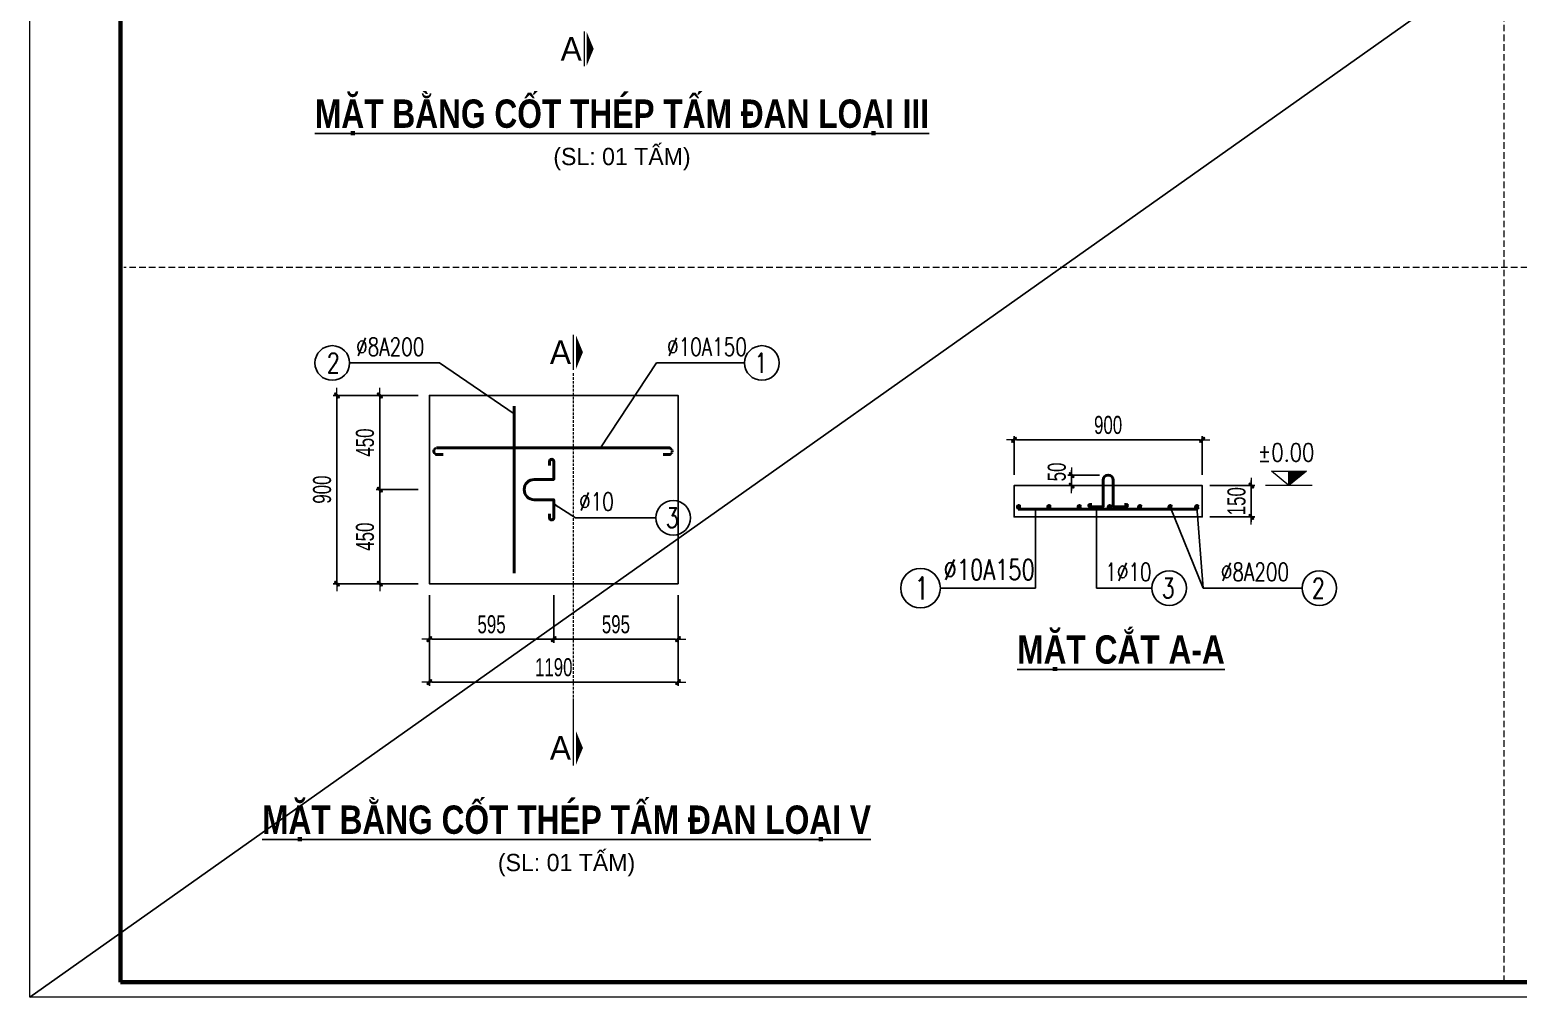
# Model space of a CAD drawing. Header units: millimetres. Extents: x -178395 to 493851, y -561170 to -280028.
# Drawn here: x 17325 to 45809, y -493607 to -475103 of the extents above; entities that cross this region are included whole.
import ezdxf
from ezdxf.enums import TextEntityAlignment as Align

# ---------------------------------------------------------------- set-up
doc = ezdxf.new("R2010")
doc.units = ezdxf.units.MM
doc.header["$MEASUREMENT"] = 0
doc.header["$PDMODE"] = 32
doc.linetypes.add('HIDDEN', pattern=[0.375, 0.25, -0.125])
doc.layers.get('Defpoints').update_dxf_attribs({"color": 1})
for name, color, linetype, lineweight in [('Dim', 252, 'Continuous', 13), ('Khungten_LCDI', 7, 'Continuous', 5), ('LC Dim', 8, 'Continuous', 18), ('LC Khac', 4, 'Continuous', 9), ('LC MANH DUT', 35, 'HIDDEN', 5), ('LC Net dam2', 6, 'Continuous', 40), ('LC Net dam3', 1, 'Continuous', 60), ('LC Net thay', 63, 'Continuous', 25), ('LC Text1', 3, 'Continuous', 20), ('LC Text2', 7, 'Continuous', 25)]:
    doc.layers.add(name, color=color, linetype=linetype, lineweight=lineweight)
doc.layers.add('KCS_Plotter', color=11, linetype='Continuous', plot=False)
doc.styles.add('HOATBIF', font='hoatbif.shx', dxfattribs={"width": 0.7})
doc.styles.add('Khungten', font='VHAVAN.TTF', dxfattribs={"width": 0.9, "height": 5000})
doc.styles.add('LC 1', font='VHAVANB.TTF')
doc.styles.add('LC 3', font='vnsimli.shx', dxfattribs={"width": 0.75})
doc.styles.add('LC3', font='VHARIALB.TTF', dxfattribs={"width": 0.8})
doc.styles.add('T1', font='Vnsimli.shx', dxfattribs={"width": 0.8})
doc.styles.add('Title', font='VHBLACK.TTF', dxfattribs={"width": 0.8})
doc.dimstyles.new('1-170', dxfattribs={"dimscale": 138, "dimtxt": 2.5, "dimasz": 0.35, "dimexe": 0.5, "dimexo": 0, "dimgap": 0.8, "dimtad": 1, "dimdec": 0, "dimzin": 0, "dimdsep": 46, "dimtxsty": 'HOATBIF', "dimblk1": 'DOT', "dimblk2": 'DOT', "dimsah": 1, "dimcen": -1, "dimdle": 1, "dimclrd": 256, "dimclre": 256, "dimclrt": 4, "dimadec": 3, "dimazin": 2, "dimtfac": 0.333333, "dimtdec": 0, "dimtix": 1, "dimtmove": 2, "dimatfit": 3, "dimldrblk": 'DOT', "dimfxl": 1, "dimtvp": 0.833333, "dimtolj": 1, "dimtzin": 0, "dimarcsym": 0})

# ---------------------------------------------------------------- blocks, each defined once
blk = doc.blocks.new('DOT')
at = {"layer": 'LC Dim'}
blk.add_line((-3, 0), (3, 0), dxfattribs=at)
at = {"layer": 'LC Dim', "color": 4}
blk.add_line((-1, -1), (1, 1), dxfattribs=at)
blk.add_lwpolyline([(0.5, 1), (-1, -0.5), (-0.5, -1), (1, 0.5)], close=True, dxfattribs=at)
blk = doc.blocks.new('*D441')
at = {"layer": 'Defpoints', "color": 0, "transparency": 16777216}
for p in [(24972, -485919), (29732, -485919), (24972, -487580)]:
    blk.add_point(p, dxfattribs=at)
at = {"layer": 'LC Dim', "lineweight": -2, "transparency": 16777216}
for p, q in [((24972, -485919), (24972, -487649)), ((29732, -485919), (29732, -487649)), ((29684, -487580), (25021, -487580))]:
    blk.add_line(p, q, dxfattribs=at)
at = {"layer": 'LC Dim', "lineweight": -2, "transparency": 16777216, "xscale": 48.3, "yscale": 48.3, "zscale": 48.3, "rotation": 180}
blk.add_blockref('DOT', (24972, -487580), dxfattribs=at)
at = {"layer": 'LC Dim', "lineweight": -2, "transparency": 16777216, "xscale": 48.3, "yscale": 48.3, "zscale": 48.3}
blk.add_blockref('DOT', (29732, -487580), dxfattribs=at)
at = {"layer": 'LC Dim', "color": 4, "transparency": 16777216, "insert": (27352, -487297), "char_height": 345, "attachment_point": 5, "style": 'HOATBIF'}
blk.add_mtext('\\A1;1190', dxfattribs=at)
blk = doc.blocks.new('_Dot')
at = {"color": 0, "linetype": 'ByBlock', "lineweight": -2}
blk.add_line((-0.5, 0), (-1, 0), dxfattribs=at)
at = {"color": 0, "linetype": 'ByBlock', "const_width": 0.5}
blk.add_lwpolyline([(-0.25, 0, 1), (0.25, 0, 1)], format="xyb", close=True, dxfattribs=at)
blk = doc.blocks.new('*D442')
at = {"layer": 'Defpoints', "color": 0, "transparency": 16777216}
for p in [(24761, -482098), (24024, -483898), (24761, -483898)]:
    blk.add_point(p, dxfattribs=at)
at = {"layer": 'LC Dim', "lineweight": -2, "transparency": 16777216}
for p, q in [((24761, -482098), (23955, -482098)), ((24024, -482146), (24024, -483849)), ((24761, -483898), (23955, -483898))]:
    blk.add_line(p, q, dxfattribs=at)
at = {"layer": 'LC Dim', "lineweight": -2, "transparency": 16777216, "xscale": 48.3, "yscale": 48.3, "zscale": 48.3}
for p, rotation in [((24024, -482098), 90), ((24024, -483898), 270)]:
    blk.add_blockref('DOT', p, dxfattribs=dict(at, rotation=rotation))
at = {"layer": 'LC Dim', "color": 4, "transparency": 16777216, "insert": (23741, -482998), "char_height": 345, "attachment_point": 5, "rotation": 90, "style": 'HOATBIF'}
blk.add_mtext('\\A1;450', dxfattribs=at)
blk = doc.blocks.new('*D443')
at = {"layer": 'Defpoints', "color": 0, "transparency": 16777216}
for p in [(39908, -483820), (39908, -484420), (40701, -484420)]:
    blk.add_point(p, dxfattribs=at)
at = {"layer": 'LC Dim', "lineweight": -2, "transparency": 16777216}
for p, q in [((39908, -483820), (40770, -483820)), ((40701, -483772), (40701, -483724)), ((40701, -483820), (40701, -484420)), ((39908, -484420), (40770, -484420)), ((40701, -484469), (40701, -484517))]:
    blk.add_line(p, q, dxfattribs=at)
at = {"layer": 'LC Dim', "lineweight": -2, "transparency": 16777216, "xscale": 48.3, "yscale": 48.3, "zscale": 48.3}
for p, rotation in [((40701, -483820), 270), ((40701, -484420), 90)]:
    blk.add_blockref('DOT', p, dxfattribs=dict(at, rotation=rotation))
at = {"layer": 'LC Dim', "color": 4, "transparency": 16777216, "insert": (40419, -484120), "char_height": 345, "attachment_point": 5, "rotation": 90, "style": 'HOATBIF'}
blk.add_mtext('\\A1;150', dxfattribs=at)
blk = doc.blocks.new('Caodo1')
at = {"layer": 'LC Text1'}
blk.add_hatch(color=4, dxfattribs=at).paths.add_polyline_path([(0, 200), (0, 0), (243, 200)])
at = {"layer": 'LC Text1', "color": 4}
for p, q in [((324, 0), (-324, 0)), ((0, 0), (0, 200))]:
    blk.add_line(p, q, dxfattribs=at)
blk.add_lwpolyline([(-243, 200), (243, 200), (0, 0), (0, 0)], close=True, dxfattribs=at)
at = {"layer": 'LC Text1', "color": 4, "style": 'T1', "width": 0.8}
blk.add_attdef('%%P0,00', text='', height=250, dxfattribs=at).set_placement((-39, 460), align=Align.MIDDLE_CENTER)
blk = doc.blocks.new('*D444')
at = {"layer": 'Defpoints', "color": 0, "transparency": 16777216}
for p in [(36161, -482946), (36161, -483617), (39761, -483617)]:
    blk.add_point(p, dxfattribs=at)
at = {"layer": 'LC Dim', "lineweight": -2, "transparency": 16777216}
for p, q in [((36161, -483617), (36161, -482877)), ((39713, -482946), (36209, -482946)), ((39761, -483617), (39761, -482877))]:
    blk.add_line(p, q, dxfattribs=at)
at = {"layer": 'LC Dim', "lineweight": -2, "transparency": 16777216, "xscale": 48.3, "yscale": 48.3, "zscale": 48.3, "rotation": 180}
blk.add_blockref('DOT', (36161, -482946), dxfattribs=at)
at = {"layer": 'LC Dim', "lineweight": -2, "transparency": 16777216, "xscale": 48.3, "yscale": 48.3, "zscale": 48.3}
blk.add_blockref('DOT', (39761, -482946), dxfattribs=at)
at = {"layer": 'LC Dim', "color": 4, "transparency": 16777216, "insert": (37961, -482663), "char_height": 345, "attachment_point": 5, "style": 'HOATBIF'}
blk.add_mtext('\\A1;900', dxfattribs=at)
blk = doc.blocks.new('*D445')
at = {"layer": 'Defpoints', "color": 0, "transparency": 16777216}
for p in [(24972, -485919), (27352, -485919), (24972, -486759)]:
    blk.add_point(p, dxfattribs=at)
at = {"layer": 'LC Dim', "lineweight": -2, "transparency": 16777216}
for p, q in [((24972, -485919), (24972, -486828)), ((27352, -485919), (27352, -486828)), ((27304, -486759), (25021, -486759))]:
    blk.add_line(p, q, dxfattribs=at)
at = {"layer": 'LC Dim', "lineweight": -2, "transparency": 16777216, "xscale": 48.3, "yscale": 48.3, "zscale": 48.3, "rotation": 180}
blk.add_blockref('DOT', (24972, -486759), dxfattribs=at)
at = {"layer": 'LC Dim', "lineweight": -2, "transparency": 16777216, "xscale": 48.3, "yscale": 48.3, "zscale": 48.3}
blk.add_blockref('DOT', (27352, -486759), dxfattribs=at)
at = {"layer": 'LC Dim', "color": 4, "transparency": 16777216, "insert": (26162, -486476), "char_height": 345, "attachment_point": 5, "style": 'HOATBIF'}
blk.add_mtext('\\A1;595', dxfattribs=at)
blk = doc.blocks.new('TIEUDE1')
at = {"layer": 'LC Text2', "color": 7, "style": 'LC 1'}
blk.add_attdef('TIªU§Ò', text='', height=5, dxfattribs=at).set_placement((0, 0), align=Align.BOTTOM_CENTER)
blk.add_attdef('TL', text='', height=3, dxfattribs=at).set_placement((0, -2), align=Align.TOP_CENTER)
blk = doc.blocks.new('theptron1')
at = {"layer": 'LC Net dam3'}
for p, q in [((-0.5, 0), (0.5, 0)), ((-0.35, 0.35), (0.35, -0.35)), ((0.35, 0.35), (-0.35, -0.35)), ((0, 0.5), (0, -0.5))]:
    blk.add_line(p, q, dxfattribs=at)
blk.add_circle((0, 0), 0.5, dxfattribs=at)
blk = doc.blocks.new('*U424')
at = {"layer": 'LC Dim', "xscale": 31.59771428557757, "yscale": 31.59771428557757, "zscale": 31.59771428557757, "rotation": 2.045408488889489}
blk.add_blockref('theptron1', (0, 0), dxfattribs=at)
blk = doc.blocks.new('*U425')
at = {"layer": 'Dim', "color": 0, "linetype": 'ByBlock', "lineweight": -2, "transparency": 16777216}
for p in [(0, 0), (580, 0), (1160, 0), (1740, 0), (2320, 0), (2900, 0)]:
    blk.add_blockref('*U424', p, dxfattribs=at)
blk = doc.blocks.new('*D446')
at = {"layer": 'Defpoints', "color": 0, "transparency": 16777216}
for p in [(37262, -483620), (37795, -483620), (37795, -483820)]:
    blk.add_point(p, dxfattribs=at)
at = {"layer": 'LC Dim', "lineweight": -2, "transparency": 16777216}
for p, q in [((37795, -483620), (37193, -483620)), ((37262, -483572), (37262, -483523)), ((37262, -483820), (37262, -483620)), ((37795, -483820), (37193, -483820)), ((37262, -483869), (37262, -483917))]:
    blk.add_line(p, q, dxfattribs=at)
at = {"layer": 'LC Dim', "lineweight": -2, "transparency": 16777216, "xscale": 48.3, "yscale": 48.3, "zscale": 48.3}
for p, rotation in [((37262, -483620), 270), ((37262, -483820), 90)]:
    blk.add_blockref('DOT', p, dxfattribs=dict(at, rotation=rotation))
at = {"layer": 'LC Dim', "color": 4, "transparency": 16777216, "insert": (36980, -483560), "char_height": 345, "attachment_point": 5, "rotation": 90, "style": 'HOATBIF'}
blk.add_mtext('\\A1;50', dxfattribs=at)
blk = doc.blocks.new('*D447')
at = {"layer": 'Defpoints', "color": 0, "transparency": 16777216}
for p in [(24761, -482098), (23203, -485698), (24761, -485698)]:
    blk.add_point(p, dxfattribs=at)
at = {"layer": 'LC Dim', "lineweight": -2, "transparency": 16777216}
for p, q in [((24761, -482098), (23134, -482098)), ((23203, -482146), (23203, -485649)), ((24761, -485698), (23134, -485698))]:
    blk.add_line(p, q, dxfattribs=at)
at = {"layer": 'LC Dim', "lineweight": -2, "transparency": 16777216, "xscale": 48.3, "yscale": 48.3, "zscale": 48.3}
for p, rotation in [((23203, -482098), 90), ((23203, -485698), 270)]:
    blk.add_blockref('DOT', p, dxfattribs=dict(at, rotation=rotation))
at = {"layer": 'LC Dim', "color": 4, "transparency": 16777216, "insert": (22920, -483898), "char_height": 345, "attachment_point": 5, "rotation": 90, "style": 'HOATBIF'}
blk.add_mtext('\\A1;900', dxfattribs=at)
blk = doc.blocks.new('*D448')
at = {"layer": 'Defpoints', "color": 0, "transparency": 16777216}
for p in [(24024, -483898), (24761, -483898), (24761, -485698)]:
    blk.add_point(p, dxfattribs=at)
at = {"layer": 'LC Dim', "lineweight": -2, "transparency": 16777216}
for p, q in [((24761, -483898), (23955, -483898)), ((24024, -485649), (24024, -483946)), ((24761, -485698), (23955, -485698))]:
    blk.add_line(p, q, dxfattribs=at)
at = {"layer": 'LC Dim', "lineweight": -2, "transparency": 16777216, "xscale": 48.3, "yscale": 48.3, "zscale": 48.3}
for p, rotation in [((24024, -483898), 90), ((24024, -485698), 270)]:
    blk.add_blockref('DOT', p, dxfattribs=dict(at, rotation=rotation))
at = {"layer": 'LC Dim', "color": 4, "transparency": 16777216, "insert": (23741, -484798), "char_height": 345, "attachment_point": 5, "rotation": 90, "style": 'HOATBIF'}
blk.add_mtext('\\A1;450', dxfattribs=at)
blk = doc.blocks.new('*D449')
at = {"layer": 'Defpoints', "color": 0, "transparency": 16777216}
for p in [(27352, -485919), (29732, -485919), (29732, -486759)]:
    blk.add_point(p, dxfattribs=at)
at = {"layer": 'LC Dim', "lineweight": -2, "transparency": 16777216}
for p, q in [((27352, -485919), (27352, -486828)), ((29732, -485919), (29732, -486828)), ((27401, -486759), (29684, -486759))]:
    blk.add_line(p, q, dxfattribs=at)
at = {"layer": 'LC Dim', "lineweight": -2, "transparency": 16777216, "xscale": 48.3, "yscale": 48.3, "zscale": 48.3, "rotation": 180}
blk.add_blockref('DOT', (27352, -486759), dxfattribs=at)
at = {"layer": 'LC Dim', "lineweight": -2, "transparency": 16777216, "xscale": 48.3, "yscale": 48.3, "zscale": 48.3}
blk.add_blockref('DOT', (29732, -486759), dxfattribs=at)
at = {"layer": 'LC Dim', "color": 4, "transparency": 16777216, "insert": (28542, -486476), "char_height": 345, "attachment_point": 5, "style": 'HOATBIF'}
blk.add_mtext('\\A1;595', dxfattribs=at)
blk = doc.blocks.new('lcdi fix')
at = {"layer": 'Defpoints', "lineweight": 0}
blk.add_lwpolyline([(-1200, -14850), (-1200, 14850), (40800, 14850), (40800, -14850)], close=True, dxfattribs=at)
at = {"layer": 'Khungten_LCDI', "color": 5, "lineweight": 60}
blk.add_lwpolyline([(0, -14650), (0, 14650), (40600, 14650), (40600, -14650)], close=True, dxfattribs=at)
at = {"color": 7, "style": 'Khungten', "width": 0.8}
for tag, p in [('REVISION', (39499, -10746)), ('NGAYHT', (39546, -11609))]:
    blk.add_attdef(tag, text='', height=200, dxfattribs=at).set_placement(p, align=Align.CENTER)
at = {"layer": 'LC Text1', "color": 3, "style": 'LC 1', "width": 1.834006}
for tag, p, p2 in [('TENBANVE1', (36913, -8886), (40339, -8886)), ('TENBANVE2', (36913, -9562), (40339, -9562))]:
    blk.add_attdef(tag, text='', height=250, dxfattribs=at).set_placement(p, p2, align=Align.FIT)
at = {"layer": 'LC Text1', "style": 'Title', "width": 0.7}
blk.add_attdef('SOBANVE', text='', height=250, dxfattribs=at).set_placement((39562, -13896), align=Align.CENTER)

msp = doc.modelspace()

# ---------------------------------------------------------------- linework, layer by layer
at = {"layer": 'KCS_Plotter'}
msp.add_line((17325.3, -493607.1), (78051, -450665.4), dxfattribs=at)
at = {"layer": 'LC Khac', "color": 1, "ltscale": 2}
for p, q in [((27932.2, -475133), (27932.2, -475801.5)), ((27726.3, -480935.9), (27726.3, -481604.4)), ((27726.3, -487924.8), (27726.3, -489173.3))]:
    msp.add_line(p, q, dxfattribs=at)
for points in [[(28116.8, -475467.3, 0, 649.2, 0), (27982.6, -475467.3, 378.7, 378.7, 0)], [(27910.9, -481270.1, 0, 649.2, 0), (27776.7, -481270.1, 378.7, 378.7, 0)], [(27910.9, -488839, 0, 649.2, 0), (27776.7, -488839, 378.7, 378.7, 0)]]:
    msp.add_lwpolyline(points, format="xyseb", dxfattribs=at)
at = {"layer": 'LC MANH DUT', "ltscale": 500}
for p, q in [((45541.8, -493318), (45541.8, -450954.6)), ((72044, -479646.9), (19125.8, -479646.9))]:
    msp.add_line(p, q, dxfattribs=at)
at = {"layer": 'LC MANH DUT', "ltscale": 200}
msp.add_line((27726.3, -481671.4), (27726.3, -488746), dxfattribs=at)
at = {"layer": 'LC Net dam2'}
msp.add_line((36238.8, -484270), (39671.1, -484270), dxfattribs=at)
at = {"layer": 'LC Net dam2', "linetype": 'HIDDEN', "ltscale": 2}
msp.add_lwpolyline([(26597.4, -485493.8), (26597.4, -482301.8)], dxfattribs=at)
msp.add_lwpolyline([(29443.3, -483228.7), (29556.2, -483228.7, 1), (29556.2, -483099.4), (25120.2, -483099.4, 1), (25120.2, -483228.7), (25233.1, -483228.7)], format="xyb", dxfattribs=at)
at = {"layer": 'LC Net dam2'}
for points in [[(27273.1, -483434.6), (27273.1, -483356.8, -1), (27352.3, -483356.8), (27352.3, -483703.9), (26979.8, -483703.9, 1), (26979.8, -484091.7), (27352.3, -484091.7), (27352.3, -484438.8, -1), (27273.1, -484438.8), (27273.1, -484361)], [(37649.6, -484184.7), (37610.7, -484184.7, 1), (37610.7, -484224.4), (37864.2, -484224.4), (37864.2, -483716.8, -1), (38058.1, -483716.8), (38058.1, -484224.4), (38311.7, -484224.4, 1), (38311.7, -484184.7), (38272.8, -484184.7)]]:
    msp.add_lwpolyline(points, format="xyb", dxfattribs=at)
at = {"layer": 'LC Net thay', "ltscale": 0.2}
for points in [[(24972.3, -485257.8), (24972.3, -482877.8), (24972.3, -482641.3), (24972.3, -482641.3), (24972.3, -482097.8), (29732.3, -482097.8), (29732.3, -482601.3), (29732.3, -482641.3), (29732.3, -482877.8), (29732.3, -482917.8), (29732.3, -485697.8), (24972.3, -485697.8), (24972.3, -485257.8), (24972.3, -485257.8)], [(37814.7, -483820.2), (39761.2, -483820.2), (39761.2, -484420.2), (36161.2, -484420.2), (36161.2, -483820.2), (37814.7, -483820.2)]]:
    msp.add_lwpolyline(points, dxfattribs=at)
at = {"layer": 'LC Text2', "ltscale": 100}
for centre, radius in [((23114.7, -481476.2), 331.6), ((31336.5, -481476.2), 331.6), ((29639, -484437.8), 331.6), ((34372, -485783), 378.9), ((39129.8, -485783), 331.6), ((42003, -485783), 331.6)]:
    msp.add_circle(centre, radius, dxfattribs=at)

# ---------------------------------------------------------------- block references
at = {"layer": 'Dim'}
msp.add_blockref('*U425', (36250.3, -484229.8), dxfattribs=at)
at = {"layer": 'LC Dim', "xscale": 31.59771428557757, "yscale": 31.59771428557757, "zscale": 31.59771428557757, "rotation": 2.04540848888949}
msp.add_blockref('theptron1', (39660.9, -484230.5), dxfattribs=at)
at = {"layer": 'LC Net thay', "xscale": 1.44585, "yscale": 1.44585, "zscale": 1.44585}
msp.add_blockref('lcdi fix', (19060.3, -472136.3), dxfattribs=at)
at = {"layer": 'LC Text1'}
ref = msp.add_blockref('Caodo1', (41420.4, -483820.2), dxfattribs=dict(at, xscale=1.376999964283859, yscale=1.376999964283859, zscale=1.376999964283859))
ref.add_attrib('%%P0,00', '%%P0.00', dxfattribs={"layer": 'LC Text2', "color": 1, "height": 344.25, "style": 'T1', "width": 0.8}).set_placement((41366.6, -483187.5), align=Align.MIDDLE_CENTER)
at = {"layer": 'LC Text2'}
ref = msp.add_blockref('TIEUDE1', (28658.2, -477141), dxfattribs=dict(at, xscale=110.1599971429216, yscale=110.1599971429216, zscale=110.1599971429216))
ref.add_attrib('TIªU§Ò', '%%UmÆt b»ng cèt thÐp tÊm ®an LO¹I IIi', dxfattribs={"color": 7, "height": 542.473, "style": 'LC3', "width": 0.8}).set_placement((28658.2, -477141), align=Align.BOTTOM_CENTER)
ref.add_attrib('TL', '(SL: 01 TÊM)', dxfattribs={"color": 7, "height": 330.48, "style": 'LC 1'}).set_placement((28658.2, -477361.3), align=Align.TOP_CENTER)
ref = msp.add_blockref('TIEUDE1', (38207.4, -487391), dxfattribs=dict(at, xscale=110.1599971429216, yscale=110.1599971429216, zscale=110.1599971429216))
ref.add_attrib('TIªU§Ò', '%%UmÆt c¾t a-a', dxfattribs={"color": 7, "height": 542.473, "style": 'LC3', "width": 0.8}).set_placement((38207.4, -487391), align=Align.BOTTOM_CENTER)
ref = msp.add_blockref('TIEUDE1', (27597.1, -490645.3), dxfattribs=dict(at, xscale=110.1599971429216, yscale=110.1599971429216, zscale=110.1599971429216))
ref.add_attrib('TIªU§Ò', '%%UmÆt b»ng cèt thÐp tÊm ®an LO¹I V', dxfattribs={"color": 7, "height": 542.473, "style": 'LC3', "width": 0.8}).set_placement((27597.1, -490645.3), align=Align.BOTTOM_CENTER)
ref.add_attrib('TL', '(SL: 01 TÊM)', dxfattribs={"color": 7, "height": 330.48, "style": 'LC 1'}).set_placement((27597.1, -490865.6), align=Align.TOP_CENTER)

# ---------------------------------------------------------------- texts
at = {"ltscale": 2, "style": 'LC 1'}
for p in [(27686.4, -475467.3), (27480.5, -481270.1), (27480.5, -488839)]:
    msp.add_attdef('A', text='A', height=454.4, dxfattribs=at).set_placement(p, align=Align.MIDDLE_CENTER)
at = {"layer": 'LC Text2', "linetype": 'ByBlock', "style": 'LC 3', "width": 0.75}
for s, height, p in [('%%C8A200', 344.25, (23570.1, -481338.8)), ('%%C10A150', 344.25, (29521.1, -481338.8)), ('%%C10', 344.25, (27837.7, -484300.4)), ('%%C10A150', 393.43, (34812.6, -485626)), ('1%%C10', 344.25, (37906.6, -485645.6)), ('%%C8A200', 344.25, (40117.9, -485645.6))]:
    msp.add_text(s, height=height, dxfattribs=at).set_placement(p)
at = {"layer": 'LC Text2', "ltscale": 100, "style": 'LC 3', "width": 0.75}
for s, height, p in [('2', 378.7, (23133.4, -481476.2)), ('1', 378.7, (31317.8, -481476.2)), ('3', 378.7, (29620.3, -484437.8)), ('1', 432.8, (34393.3, -485783)), ('3', 378.7, (39111, -485783)), ('2', 378.7, (41984.3, -485783))]:
    msp.add_text(s, height=height, dxfattribs=at).set_placement(p, align=Align.MIDDLE_CENTER)

# ---------------------------------------------------------------- dimensions: what is measured, and where the dimension line sits
at = {"layer": 'LC Dim'}
for base, p1, p2, angle, picture, middle in [((23202.8, -485697.8), (24760.9, -482097.8), (24760.9, -485697.8), 90, '*D447', (22919.9, -483897.8)), ((24023.8, -483897.8), (24760.9, -482097.8), (24760.9, -483897.8), 90, '*D442', (23740.9, -482997.8)), ((24023.8, -483897.8), (24760.9, -485697.8), (24760.9, -483897.8), 270, '*D448', (23740.9, -484797.8)), ((40701.4, -484420.2), (39908, -483820.2), (39908, -484420.2), 90, '*D443', (40418.5, -484120.2)), ((29732.3, -486758.9), (27352.3, -485918.7), (29732.3, -485918.7), 180, '*D449', (28542.3, -486476))]:
    dim = msp.add_linear_dim(base=base, p1=p1, p2=p2, angle=angle, dimstyle='1-170', override={"dimlfac": 0.25}, dxfattribs=at)
    dim.commit()
    dim.dimension.update_dxf_attribs({"geometry": picture, "text_midpoint": middle})
for base, p1, p2, picture, middle in [((36161.2, -482945.7), (39761.2, -483617.4), (36161.2, -483617.4), '*D444', (37961.2, -482662.8)), ((24972.3, -487580.1), (29732.3, -485918.7), (24972.3, -485918.7), '*D441', (27352.3, -487297.2)), ((24972.3, -486758.9), (27352.3, -485918.7), (24972.3, -485918.7), '*D445', (26162.3, -486476))]:
    dim = msp.add_linear_dim(base=base, p1=p1, p2=p2, dimstyle='1-170', override={"dimlfac": 0.25}, dxfattribs=at)
    dim.commit()
    dim.dimension.update_dxf_attribs({"geometry": picture, "text_midpoint": middle})
dim = msp.add_linear_dim(base=(37262.4, -483619.8), p1=(37795.5, -483820.2), p2=(37795.5, -483619.8), angle=90, dimstyle='1-170', override={"dimlfac": 0.25}, dxfattribs=at)
dim.commit()
dim.dimension.update_dxf_attribs({"geometry": '*D446', "text_midpoint": (36979.5, -483560.1), "dimtype": 160})

# ---------------------------------------------------------------- leaders
for points in [[(26597.4, -482451.4), (25166.4, -481476.2), (23446.3, -481476.2)], [(28247.1, -483099.4), (29317.8, -481476.2), (31004.9, -481476.2)], [(27380.9, -484192), (27766, -484437.8), (29307.4, -484437.8)], [(36570.4, -484270), (36570.4, -485783), (34750.9, -485783)], [(37737.4, -484224.4), (37737.4, -485783), (38798.2, -485783)], [(39150.3, -484229.8), (39777.6, -485783), (41671.4, -485783)], [(39660.9, -484230.5), (39777.6, -485783)]]:
    msp.add_leader(points, dimstyle='1-170', override={"dimlfac": 0.25}, dxfattribs=at)

doc.saveas('drawing.dxf')
